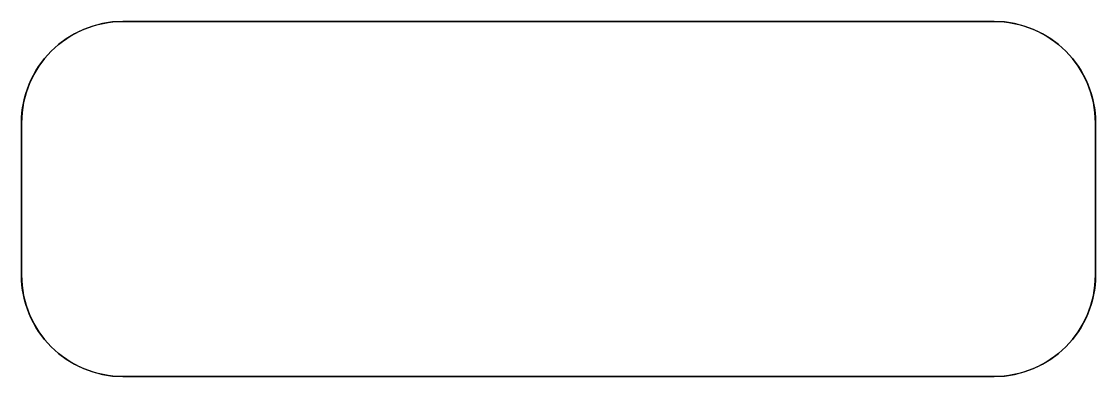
# Model space of a CAD drawing. Header units: millimetres. Extents: x 0 to 106, y -35 to 0.
import ezdxf

# ---------------------------------------------------------------- set-up
doc = ezdxf.new("R2010")
doc.units = ezdxf.units.MM
doc.layers.get('0').update_dxf_attribs({"linetype": 'CONTINUOUS'})

msp = doc.modelspace()

# ---------------------------------------------------------------- linework, layer by layer
for p, q in [((95.8, 0), (10, 0)), ((0, -10), (0, -25)), ((105.8, -25), (105.8, -10)), ((10, -35), (95.8, -35))]:
    msp.add_line(p, q)
msp.add_lwpolyline([(0, -10, -0.414214), (10, 0), (95.8, 0, -0.414214), (105.8, -10), (105.8, -25, -0.414214), (95.8, -35), (10, -35, -0.414214), (0, -25)], format="xyb", close=True)
for centre, start, end in [((10, -10), 90, 180), ((95.8, -10), 0, 90), ((10, -25), 180, 270), ((95.8, -25), 270, 360)]:
    msp.add_arc(centre, 10, start, end)

doc.saveas('drawing.dxf')
